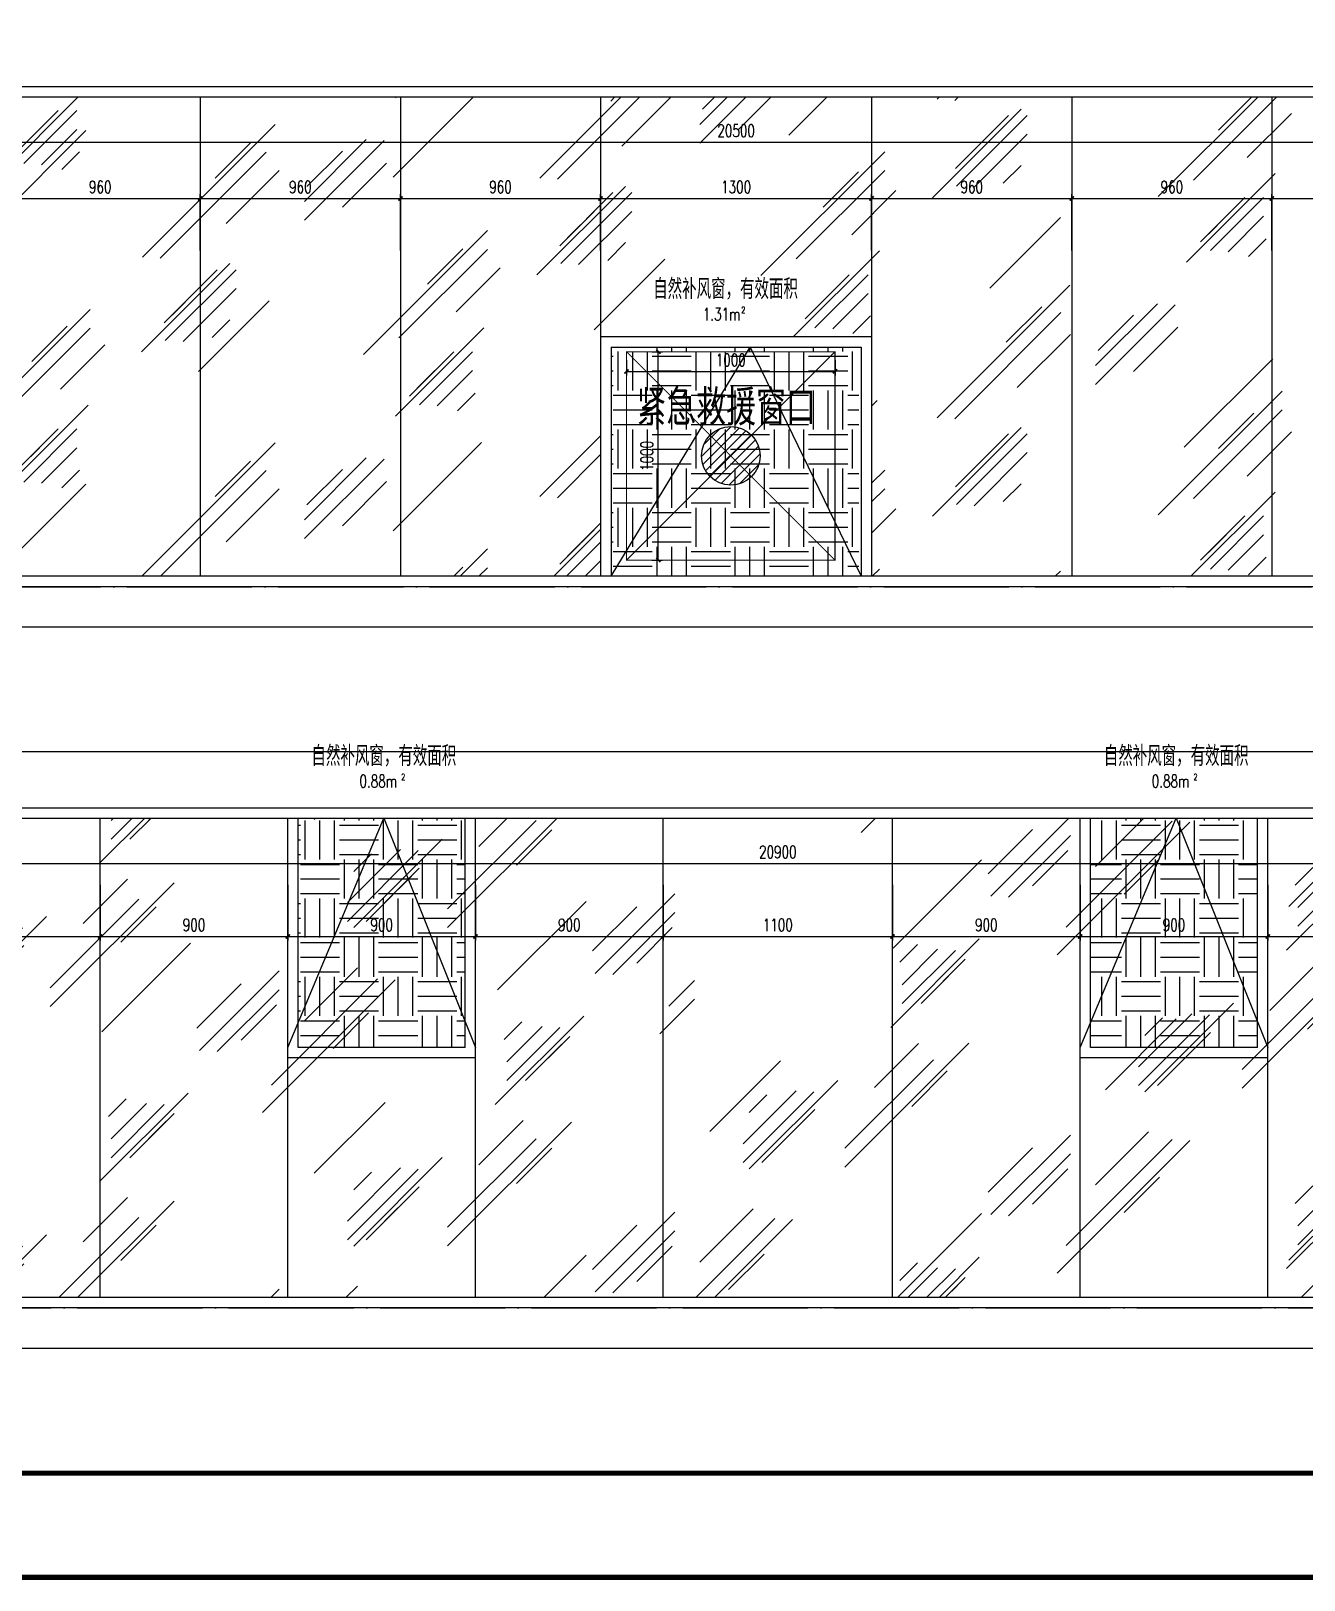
# Model space of a CAD drawing. Extents: x -4210259 to 293730, y -7499 to 868879.
# Drawn here: x -158042 to -151936, y 421208 to 428639 of the extents above; entities that cross this region are included whole.
import ezdxf
from ezdxf.enums import TextEntityAlignment as Align

# ---------------------------------------------------------------- set-up
doc = ezdxf.new("R2010")
doc.units = 0
doc.header["$LTSCALE"] = 1000
doc.header["$MEASUREMENT"] = 0
doc.linetypes.add('DASH', pattern=[0.35, 0.25, -0.1])
doc.linetypes.add('DOTE', pattern=[2.42, 2, -0.2, 0.02, -0.2])
doc.layers.get('Defpoints').update_dxf_attribs({"color": 210})
for name, color, linetype in [('0-cxFrame', 155, 'Continuous'), ('A-AXIS-DOTE', 14, 'DOTE'), ('A-CURTAIN', 134, 'Continuous'), ('A-LIN-V', 9, 'Continuous'), ('A-WINDOW', 140, 'Continuous'), ('A-云线', 50, 'Continuous'), ('A-门窗表显示尺寸', 160, 'Continuous'), ('SPACE', 7, 'Continuous'), ('SPACE_HATCH', 8, 'Continuous'), ('参考线', 8, 'Continuous')]:
    doc.layers.add(name, color=color, linetype=linetype)
doc.layers.add('0-cxText', color=131, linetype='Continuous', lineweight=25)
doc.layers.add('A-WALL-HATCH', color=8, linetype='Continuous', lineweight=13)
doc.layers.add('A-加建区域', color=47, linetype='Continuous', plot=False)
doc.styles.add('_TCH_DIM_T3', font='SIMPLEX', dxfattribs={"width": 0.705882, "bigfont": 'GBCBIG'})
doc.styles.add('_TCH_SPACE', font='SIMPLEX', dxfattribs={"height": 5, "bigfont": 'GBCBIG'})
doc.styles.add('A-DIM_T3', font='SIMPLEX', dxfattribs={"width": 0.705882, "bigfont": 'GBCBIG'})
doc.styles.add('cx_tuming', font='')
doc.styles.add('cx_tuqian1', font='')
doc.styles.add('STYLE1', font='')
doc.styles.add('黑体', font='', dxfattribs={"height": 12})
doc.styles.get('cx_tuming').set_extended_font_data('SimHei')
doc.styles.get('cx_tuqian1').set_extended_font_data('SimSun')
doc.styles.get('STYLE1').set_extended_font_data('SimSun')
doc.styles.get('黑体').set_extended_font_data('SimHei')
doc.dimstyles.new('_TCH_ARCH&&20', dxfattribs={"dimtxt": 59.5, "dimasz": 20, "dimexe": 20, "dimexo": 20, "dimgap": 25.25, "dimtad": 1, "dimdec": 0, "dimzin": 0, "dimdsep": 46, "dimtxsty": '_TCH_DIM_T3', "dimblk": 'ARCHTICK', "dimcen": 0.09, "dimclrt": 7, "dimazin": 2, "dimtfac": 1, "dimtdec": 0, "dimtix": 1, "dimtmove": 2, "dimatfit": 3, "dimfxl": 0, "dimtolj": 1, "dimtzin": 0, "dimarcsym": 0})
doc.dimstyles.new('A-DIM&&20', dxfattribs={"dimtxt": 59.5, "dimasz": 20, "dimexe": 20, "dimexo": 20, "dimgap": 25.25, "dimtad": 1, "dimdec": 0, "dimzin": 0, "dimdsep": 46, "dimtxsty": 'A-DIM_T3', "dimblk": 'ARCHTICK', "dimcen": 0.09, "dimclrt": 7, "dimazin": 2, "dimtfac": 1, "dimtdec": 0, "dimtix": 1, "dimtmove": 2, "dimatfit": 3, "dimfxl": 0, "dimtolj": 1, "dimtzin": 0, "dimarcsym": 0})
pattern_1 = [(0, (0, 0), (187.5, 187.5), [187.5, -187.5]), (0, (0, 70.31), (187.5, 187.5), [187.5, -187.5]), (0, (0, 140.62), (187.5, 187.5), [187.5, -187.5]), (90, (23.44, 164.06), (-187.5, 187.5), [187.5, -187.5]), (90, (93.75, 164.06), (-187.5, 187.5), [187.5, -187.5]), (90, (164.06, 164.06), (-187.5, 187.5), [187.5, -187.5])]

# ---------------------------------------------------------------- blocks, each defined once
blk = doc.blocks.new('TK22.A1 L(Dragon)')
at = {"layer": '0-cxFrame', "color": 7, "const_width": 0.5}
blk.add_lwpolyline([(0, 0), (-841, 0), (-841, 594), (0, 594)], close=True, dxfattribs=at)
at = {"layer": '0-cxFrame', "const_width": 0.5}
blk.add_lwpolyline([(-80, 10), (-821, 10), (-821, 584), (-80, 584)], close=True, dxfattribs=at)
at = {"style": '黑体', "flags": 4}
blk.add_attdef('图幅', text='', height=3.3, dxfattribs=at).set_placement((-40, 3), align=Align.RIGHT)
at = {"layer": '0-cxText', "flags": 4}
for tag, height, style, p in [('建设单位', 3.5, 'cx_tuming', (-45, 240)), ('项目名称', 3.5, 'cx_tuming', (-45, 210)), ('子项名称', 3.5, 'cx_tuming', (-45, 180)), ('工程编号', 3.3, 'cx_tuqian1', (-35, 165)), ('图名1', 3.5, 'cx_tuming', (-45, 87)), ('图名2', 3.5, 'cx_tuming', (-45, 79)), ('图名3', 3.5, 'cx_tuming', (-45, 71)), ('出图日期', 3.3, 'cx_tuqian1', (-39, 60)), ('专业', 3.3, 'cx_tuqian1', (-55, 52)), ('版次', 3.3, 'cx_tuqian1', (-20, 44)), ('图号', 3.3, 'cx_tuqian1', (-55, 44))]:
    blk.add_attdef(tag, text='', height=height, dxfattribs=dict(at, style=style)).set_placement(p, align=Align.MIDDLE)
at = {"layer": 'Defpoints', "color": 6, "flags": 4}
for tag, height, style, p in [('tufu', 3.3, '黑体', (-12, 12)), ('dwfname', 4, 'cx_tuqian1', (-80, 3))]:
    blk.add_attdef(tag, text='', height=height, dxfattribs=dict(at, style=style)).set_placement(p, align=Align.RIGHT)
blk = doc.blocks.new('_ArchTick')
at = {"color": 0, "linetype": 'ByBlock', "const_width": 0.4}
blk.add_lwpolyline([(-0.5, -0.5), (0.5, 0.5)], dxfattribs=at)
blk = doc.blocks.new('*D1271')
at = {"layer": 'A-门窗表显示尺寸', "color": 0, "lineweight": -2}
for p, q in [((161899.3, 519617.5), (161899.3, 519350)), ((182799.3, 519617.5), (182799.3, 519350)), ((161899.3, 519370), (182799.3, 519370))]:
    blk.add_line(p, q, dxfattribs=at)
at = {"layer": 'Defpoints', "color": 0}
for p in [(161899.3, 519637.5), (182799.3, 519637.5), (182799.3, 519370)]:
    blk.add_point(p, dxfattribs=at)
at = {"layer": 'A-门窗表显示尺寸', "color": 0, "lineweight": -2, "xscale": 20, "yscale": 20, "zscale": 20, "rotation": 180}
blk.add_blockref('_ArchTick', (161899.3, 519370), dxfattribs=at)
at = {"layer": 'A-门窗表显示尺寸', "color": 0, "lineweight": -2, "xscale": 20, "yscale": 20, "zscale": 20}
blk.add_blockref('_ArchTick', (182799.3, 519370), dxfattribs=at)
at = {"layer": 'A-门窗表显示尺寸', "color": 7, "insert": (172349.3, 519425), "char_height": 59.5, "attachment_point": 5, "style": 'A-DIM_T3'}
blk.add_mtext('\\A1;20900', dxfattribs=at)
blk = doc.blocks.new('*D1282')
at = {"layer": 'A-门窗表显示尺寸', "color": 0, "lineweight": -2}
for p, q in [((174699.3, 519267.5), (174699.3, 519000)), ((175599.3, 519267.5), (175599.3, 519000)), ((174699.3, 519020), (175599.3, 519020))]:
    blk.add_line(p, q, dxfattribs=at)
at = {"layer": 'Defpoints', "color": 0}
for p in [(174699.3, 519287.5), (175599.3, 519287.5), (175599.3, 519020)]:
    blk.add_point(p, dxfattribs=at)
at = {"layer": 'A-门窗表显示尺寸', "color": 0, "lineweight": -2, "xscale": 20, "yscale": 20, "zscale": 20, "rotation": 180}
blk.add_blockref('_ArchTick', (174699.3, 519020), dxfattribs=at)
at = {"layer": 'A-门窗表显示尺寸', "color": 0, "lineweight": -2, "xscale": 20, "yscale": 20, "zscale": 20}
blk.add_blockref('_ArchTick', (175599.3, 519020), dxfattribs=at)
at = {"layer": 'A-门窗表显示尺寸', "color": 7, "insert": (175149.3, 519075), "char_height": 59.5, "attachment_point": 5, "style": 'A-DIM_T3'}
blk.add_mtext('\\A1;900', dxfattribs=at)
blk = doc.blocks.new('*D1283')
at = {"layer": 'A-门窗表显示尺寸', "color": 0, "lineweight": -2}
for p, q in [((173799.3, 519267.5), (173799.3, 519000)), ((174699.3, 519267.5), (174699.3, 519000)), ((173799.3, 519020), (174699.3, 519020))]:
    blk.add_line(p, q, dxfattribs=at)
at = {"layer": 'Defpoints', "color": 0}
for p in [(173799.3, 519287.5), (174699.3, 519287.5), (174699.3, 519020)]:
    blk.add_point(p, dxfattribs=at)
at = {"layer": 'A-门窗表显示尺寸', "color": 0, "lineweight": -2, "xscale": 20, "yscale": 20, "zscale": 20, "rotation": 180}
blk.add_blockref('_ArchTick', (173799.3, 519020), dxfattribs=at)
at = {"layer": 'A-门窗表显示尺寸', "color": 0, "lineweight": -2, "xscale": 20, "yscale": 20, "zscale": 20}
blk.add_blockref('_ArchTick', (174699.3, 519020), dxfattribs=at)
at = {"layer": 'A-门窗表显示尺寸', "color": 7, "insert": (174249.3, 519075), "char_height": 59.5, "attachment_point": 5, "style": 'A-DIM_T3'}
blk.add_mtext('\\A1;900', dxfattribs=at)
blk = doc.blocks.new('*D1284')
at = {"layer": 'A-门窗表显示尺寸', "color": 0, "lineweight": -2}
for p, q in [((172899.3, 519267.5), (172899.3, 519000)), ((173799.3, 519267.5), (173799.3, 519000)), ((172899.3, 519020), (173799.3, 519020))]:
    blk.add_line(p, q, dxfattribs=at)
at = {"layer": 'Defpoints', "color": 0}
for p in [(172899.3, 519287.5), (173799.3, 519287.5), (173799.3, 519020)]:
    blk.add_point(p, dxfattribs=at)
at = {"layer": 'A-门窗表显示尺寸', "color": 0, "lineweight": -2, "xscale": 20, "yscale": 20, "zscale": 20, "rotation": 180}
blk.add_blockref('_ArchTick', (172899.3, 519020), dxfattribs=at)
at = {"layer": 'A-门窗表显示尺寸', "color": 0, "lineweight": -2, "xscale": 20, "yscale": 20, "zscale": 20}
blk.add_blockref('_ArchTick', (173799.3, 519020), dxfattribs=at)
at = {"layer": 'A-门窗表显示尺寸', "color": 7, "insert": (173349.3, 519075), "char_height": 59.5, "attachment_point": 5, "style": 'A-DIM_T3'}
blk.add_mtext('\\A1;900', dxfattribs=at)
blk = doc.blocks.new('*D1285')
at = {"layer": 'A-门窗表显示尺寸', "color": 0, "lineweight": -2}
for p, q in [((171799.3, 519267.5), (171799.3, 519000)), ((172899.3, 519267.5), (172899.3, 519000)), ((171799.3, 519020), (172899.3, 519020))]:
    blk.add_line(p, q, dxfattribs=at)
at = {"layer": 'Defpoints', "color": 0}
for p in [(171799.3, 519287.5), (172899.3, 519287.5), (172899.3, 519020)]:
    blk.add_point(p, dxfattribs=at)
at = {"layer": 'A-门窗表显示尺寸', "color": 0, "lineweight": -2, "xscale": 20, "yscale": 20, "zscale": 20, "rotation": 180}
blk.add_blockref('_ArchTick', (171799.3, 519020), dxfattribs=at)
at = {"layer": 'A-门窗表显示尺寸', "color": 0, "lineweight": -2, "xscale": 20, "yscale": 20, "zscale": 20}
blk.add_blockref('_ArchTick', (172899.3, 519020), dxfattribs=at)
at = {"layer": 'A-门窗表显示尺寸', "color": 7, "insert": (172349.3, 519075), "char_height": 59.5, "attachment_point": 5, "style": 'A-DIM_T3'}
blk.add_mtext('\\A1;1100', dxfattribs=at)
blk = doc.blocks.new('*D1286')
at = {"layer": 'A-门窗表显示尺寸', "color": 0, "lineweight": -2}
for p, q in [((170899.3, 519267.5), (170899.3, 519000)), ((171799.3, 519267.5), (171799.3, 519000)), ((170899.3, 519020), (171799.3, 519020))]:
    blk.add_line(p, q, dxfattribs=at)
at = {"layer": 'Defpoints', "color": 0}
for p in [(170899.3, 519287.5), (171799.3, 519287.5), (171799.3, 519020)]:
    blk.add_point(p, dxfattribs=at)
at = {"layer": 'A-门窗表显示尺寸', "color": 0, "lineweight": -2, "xscale": 20, "yscale": 20, "zscale": 20, "rotation": 180}
blk.add_blockref('_ArchTick', (170899.3, 519020), dxfattribs=at)
at = {"layer": 'A-门窗表显示尺寸', "color": 0, "lineweight": -2, "xscale": 20, "yscale": 20, "zscale": 20}
blk.add_blockref('_ArchTick', (171799.3, 519020), dxfattribs=at)
at = {"layer": 'A-门窗表显示尺寸', "color": 7, "insert": (171349.3, 519075), "char_height": 59.5, "attachment_point": 5, "style": 'A-DIM_T3'}
blk.add_mtext('\\A1;900', dxfattribs=at)
blk = doc.blocks.new('*D1287')
at = {"layer": 'A-门窗表显示尺寸', "color": 0, "lineweight": -2}
for p, q in [((169999.3, 519267.5), (169999.3, 519000)), ((170899.3, 519267.5), (170899.3, 519000)), ((169999.3, 519020), (170899.3, 519020))]:
    blk.add_line(p, q, dxfattribs=at)
at = {"layer": 'Defpoints', "color": 0}
for p in [(169999.3, 519287.5), (170899.3, 519287.5), (170899.3, 519020)]:
    blk.add_point(p, dxfattribs=at)
at = {"layer": 'A-门窗表显示尺寸', "color": 0, "lineweight": -2, "xscale": 20, "yscale": 20, "zscale": 20, "rotation": 180}
blk.add_blockref('_ArchTick', (169999.3, 519020), dxfattribs=at)
at = {"layer": 'A-门窗表显示尺寸', "color": 0, "lineweight": -2, "xscale": 20, "yscale": 20, "zscale": 20}
blk.add_blockref('_ArchTick', (170899.3, 519020), dxfattribs=at)
at = {"layer": 'A-门窗表显示尺寸', "color": 7, "insert": (170449.3, 519075), "char_height": 59.5, "attachment_point": 5, "style": 'A-DIM_T3'}
blk.add_mtext('\\A1;900', dxfattribs=at)
blk = doc.blocks.new('*D1288')
at = {"layer": 'A-门窗表显示尺寸', "color": 0, "lineweight": -2}
for p, q in [((169099.3, 519267.5), (169099.3, 519000)), ((169999.3, 519267.5), (169999.3, 519000)), ((169099.3, 519020), (169999.3, 519020))]:
    blk.add_line(p, q, dxfattribs=at)
at = {"layer": 'Defpoints', "color": 0}
for p in [(169099.3, 519287.5), (169999.3, 519287.5), (169999.3, 519020)]:
    blk.add_point(p, dxfattribs=at)
at = {"layer": 'A-门窗表显示尺寸', "color": 0, "lineweight": -2, "xscale": 20, "yscale": 20, "zscale": 20, "rotation": 180}
blk.add_blockref('_ArchTick', (169099.3, 519020), dxfattribs=at)
at = {"layer": 'A-门窗表显示尺寸', "color": 0, "lineweight": -2, "xscale": 20, "yscale": 20, "zscale": 20}
blk.add_blockref('_ArchTick', (169999.3, 519020), dxfattribs=at)
at = {"layer": 'A-门窗表显示尺寸', "color": 7, "insert": (169549.3, 519075), "char_height": 59.5, "attachment_point": 5, "style": 'A-DIM_T3'}
blk.add_mtext('\\A1;900', dxfattribs=at)
blk = doc.blocks.new('*D1289')
at = {"layer": 'A-门窗表显示尺寸', "color": 0, "lineweight": -2}
for p, q in [((168199.3, 519267.5), (168199.3, 519000)), ((169099.3, 519267.5), (169099.3, 519000)), ((168199.3, 519020), (169099.3, 519020))]:
    blk.add_line(p, q, dxfattribs=at)
at = {"layer": 'Defpoints', "color": 0}
for p in [(168199.3, 519287.5), (169099.3, 519287.5), (169099.3, 519020)]:
    blk.add_point(p, dxfattribs=at)
at = {"layer": 'A-门窗表显示尺寸', "color": 0, "lineweight": -2, "xscale": 20, "yscale": 20, "zscale": 20, "rotation": 180}
blk.add_blockref('_ArchTick', (168199.3, 519020), dxfattribs=at)
at = {"layer": 'A-门窗表显示尺寸', "color": 0, "lineweight": -2, "xscale": 20, "yscale": 20, "zscale": 20}
blk.add_blockref('_ArchTick', (169099.3, 519020), dxfattribs=at)
at = {"layer": 'A-门窗表显示尺寸', "color": 7, "insert": (168649.3, 519075), "char_height": 59.5, "attachment_point": 5, "style": 'A-DIM_T3'}
blk.add_mtext('\\A1;900', dxfattribs=at)
blk = doc.blocks.new('*D1507')
at = {"layer": 'A-加建区域', "color": 0, "lineweight": -2}
for p, q in [((-213332.6, 538418.7), (-213332.6, 538345.4)), ((-212332.6, 538418.7), (-212332.6, 538345.4)), ((-213332.6, 538365.4), (-212332.6, 538365.4))]:
    blk.add_line(p, q, dxfattribs=at)
at = {"layer": 'Defpoints', "color": 0}
for p in [(-213332.6, 538438.7), (-212332.6, 538438.7), (-212332.6, 538365.4)]:
    blk.add_point(p, dxfattribs=at)
at = {"layer": 'A-加建区域', "color": 0, "lineweight": -2, "xscale": 20, "yscale": 20, "zscale": 20, "rotation": 180}
blk.add_blockref('_ArchTick', (-213332.6, 538365.4), dxfattribs=at)
at = {"layer": 'A-加建区域', "color": 0, "lineweight": -2, "xscale": 20, "yscale": 20, "zscale": 20}
blk.add_blockref('_ArchTick', (-212332.6, 538365.4), dxfattribs=at)
at = {"layer": 'A-加建区域', "color": 7, "insert": (-212832.6, 538420.4), "char_height": 59.5, "attachment_point": 5, "style": '_TCH_DIM_T3'}
blk.add_mtext('\\A1;1000', dxfattribs=at)
blk = doc.blocks.new('*D1508')
at = {"layer": 'A-加建区域', "color": 0, "lineweight": -2}
for p, q in [((-213211.4, 538460), (-213160, 538460)), ((-213180, 537460), (-213180, 538460)), ((-213211.4, 537460), (-213160, 537460))]:
    blk.add_line(p, q, dxfattribs=at)
at = {"layer": 'Defpoints', "color": 0}
for p in [(-213231.4, 538460), (-213180, 538460), (-213231.4, 537460)]:
    blk.add_point(p, dxfattribs=at)
at = {"layer": 'A-加建区域', "color": 0, "lineweight": -2, "xscale": 20, "yscale": 20, "zscale": 20}
for p, rotation in [((-213180, 538460), 90), ((-213180, 537460), 270)]:
    blk.add_blockref('_ArchTick', p, dxfattribs=dict(at, rotation=rotation))
at = {"layer": 'A-加建区域', "color": 7, "insert": (-213235, 537960), "char_height": 59.5, "attachment_point": 5, "rotation": 90, "style": '_TCH_DIM_T3'}
blk.add_mtext('\\A1;1000', dxfattribs=at)
blk = doc.blocks.new('*D1408')
at = {"layer": 'A-门窗表显示尺寸', "color": 0, "lineweight": -2}
for p, q in [((88599.3, 519122.5), (88599.3, 519390)), ((88599.3, 519370), (109099.3, 519370)), ((109099.3, 519122.5), (109099.3, 519390))]:
    blk.add_line(p, q, dxfattribs=at)
at = {"layer": 'Defpoints', "color": 0}
for p in [(109099.3, 519370), (88599.3, 519102.5), (109099.3, 519102.5)]:
    blk.add_point(p, dxfattribs=at)
at = {"layer": 'A-门窗表显示尺寸', "color": 0, "lineweight": -2, "xscale": 20, "yscale": 20, "zscale": 20, "rotation": 180}
blk.add_blockref('_ArchTick', (88599.3, 519370), dxfattribs=at)
at = {"layer": 'A-门窗表显示尺寸', "color": 0, "lineweight": -2, "xscale": 20, "yscale": 20, "zscale": 20}
blk.add_blockref('_ArchTick', (109099.3, 519370), dxfattribs=at)
at = {"layer": 'A-门窗表显示尺寸', "color": 7, "insert": (98849.3, 519425), "char_height": 59.5, "attachment_point": 5, "style": 'A-DIM_T3'}
blk.add_mtext('\\A1;20500', dxfattribs=at)
blk = doc.blocks.new('*D1417')
at = {"layer": 'A-门窗表显示尺寸', "color": 0, "lineweight": -2}
for p, q in [((101419.3, 518850), (101419.3, 519120)), ((101419.3, 519100), (102379.3, 519100)), ((102379.3, 518850), (102379.3, 519120))]:
    blk.add_line(p, q, dxfattribs=at)
at = {"layer": 'Defpoints', "color": 0}
for p in [(102379.3, 519100), (101419.3, 518830), (102379.3, 518830)]:
    blk.add_point(p, dxfattribs=at)
at = {"layer": 'A-门窗表显示尺寸', "color": 0, "lineweight": -2, "xscale": 20, "yscale": 20, "zscale": 20, "rotation": 180}
blk.add_blockref('_ArchTick', (101419.3, 519100), dxfattribs=at)
at = {"layer": 'A-门窗表显示尺寸', "color": 0, "lineweight": -2, "xscale": 20, "yscale": 20, "zscale": 20}
blk.add_blockref('_ArchTick', (102379.3, 519100), dxfattribs=at)
at = {"layer": 'A-门窗表显示尺寸', "color": 7, "insert": (101899.3, 519155), "char_height": 59.5, "attachment_point": 5, "style": 'A-DIM_T3'}
blk.add_mtext('\\A1;960', dxfattribs=at)
blk = doc.blocks.new('*D1418')
at = {"layer": 'A-门窗表显示尺寸', "color": 0, "lineweight": -2}
for p, q in [((100459.3, 518850), (100459.3, 519120)), ((100459.3, 519100), (101419.3, 519100)), ((101419.3, 518850), (101419.3, 519120))]:
    blk.add_line(p, q, dxfattribs=at)
at = {"layer": 'Defpoints', "color": 0}
for p in [(101419.3, 519100), (100459.3, 518830), (101419.3, 518830)]:
    blk.add_point(p, dxfattribs=at)
at = {"layer": 'A-门窗表显示尺寸', "color": 0, "lineweight": -2, "xscale": 20, "yscale": 20, "zscale": 20, "rotation": 180}
blk.add_blockref('_ArchTick', (100459.3, 519100), dxfattribs=at)
at = {"layer": 'A-门窗表显示尺寸', "color": 0, "lineweight": -2, "xscale": 20, "yscale": 20, "zscale": 20}
blk.add_blockref('_ArchTick', (101419.3, 519100), dxfattribs=at)
at = {"layer": 'A-门窗表显示尺寸', "color": 7, "insert": (100939.3, 519155), "char_height": 59.5, "attachment_point": 5, "style": 'A-DIM_T3'}
blk.add_mtext('\\A1;960', dxfattribs=at)
blk = doc.blocks.new('*D1419')
at = {"layer": 'A-门窗表显示尺寸', "color": 0, "lineweight": -2}
for p, q in [((99499.3, 518850), (99499.3, 519120)), ((99499.3, 519100), (100459.3, 519100)), ((100459.3, 518850), (100459.3, 519120))]:
    blk.add_line(p, q, dxfattribs=at)
at = {"layer": 'Defpoints', "color": 0}
for p in [(100459.3, 519100), (99499.3, 518830), (100459.3, 518830)]:
    blk.add_point(p, dxfattribs=at)
at = {"layer": 'A-门窗表显示尺寸', "color": 0, "lineweight": -2, "xscale": 20, "yscale": 20, "zscale": 20, "rotation": 180}
blk.add_blockref('_ArchTick', (99499.3, 519100), dxfattribs=at)
at = {"layer": 'A-门窗表显示尺寸', "color": 0, "lineweight": -2, "xscale": 20, "yscale": 20, "zscale": 20}
blk.add_blockref('_ArchTick', (100459.3, 519100), dxfattribs=at)
at = {"layer": 'A-门窗表显示尺寸', "color": 7, "insert": (99979.3, 519155), "char_height": 59.5, "attachment_point": 5, "style": 'A-DIM_T3'}
blk.add_mtext('\\A1;960', dxfattribs=at)
blk = doc.blocks.new('*D1420')
at = {"layer": 'A-门窗表显示尺寸', "color": 0, "lineweight": -2}
for p, q in [((98199.3, 518850), (98199.3, 519120)), ((98199.3, 519100), (99499.3, 519100)), ((99499.3, 518850), (99499.3, 519120))]:
    blk.add_line(p, q, dxfattribs=at)
at = {"layer": 'Defpoints', "color": 0}
for p in [(99499.3, 519100), (98199.3, 518830), (99499.3, 518830)]:
    blk.add_point(p, dxfattribs=at)
at = {"layer": 'A-门窗表显示尺寸', "color": 0, "lineweight": -2, "xscale": 20, "yscale": 20, "zscale": 20, "rotation": 180}
blk.add_blockref('_ArchTick', (98199.3, 519100), dxfattribs=at)
at = {"layer": 'A-门窗表显示尺寸', "color": 0, "lineweight": -2, "xscale": 20, "yscale": 20, "zscale": 20}
blk.add_blockref('_ArchTick', (99499.3, 519100), dxfattribs=at)
at = {"layer": 'A-门窗表显示尺寸', "color": 7, "insert": (98849.3, 519155), "char_height": 59.5, "attachment_point": 5, "style": 'A-DIM_T3'}
blk.add_mtext('\\A1;1300', dxfattribs=at)
blk = doc.blocks.new('*D1421')
at = {"layer": 'A-门窗表显示尺寸', "color": 0, "lineweight": -2}
for p, q in [((97239.3, 518850), (97239.3, 519120)), ((97239.3, 519100), (98199.3, 519100)), ((98199.3, 518850), (98199.3, 519120))]:
    blk.add_line(p, q, dxfattribs=at)
at = {"layer": 'Defpoints', "color": 0}
for p in [(98199.3, 519100), (97239.3, 518830), (98199.3, 518830)]:
    blk.add_point(p, dxfattribs=at)
at = {"layer": 'A-门窗表显示尺寸', "color": 0, "lineweight": -2, "xscale": 20, "yscale": 20, "zscale": 20, "rotation": 180}
blk.add_blockref('_ArchTick', (97239.3, 519100), dxfattribs=at)
at = {"layer": 'A-门窗表显示尺寸', "color": 0, "lineweight": -2, "xscale": 20, "yscale": 20, "zscale": 20}
blk.add_blockref('_ArchTick', (98199.3, 519100), dxfattribs=at)
at = {"layer": 'A-门窗表显示尺寸', "color": 7, "insert": (97719.3, 519155), "char_height": 59.5, "attachment_point": 5, "style": 'A-DIM_T3'}
blk.add_mtext('\\A1;960', dxfattribs=at)
blk = doc.blocks.new('*D1422')
at = {"layer": 'A-门窗表显示尺寸', "color": 0, "lineweight": -2}
for p, q in [((96279.3, 518850), (96279.3, 519120)), ((96279.3, 519100), (97239.3, 519100)), ((97239.3, 518850), (97239.3, 519120))]:
    blk.add_line(p, q, dxfattribs=at)
at = {"layer": 'Defpoints', "color": 0}
for p in [(97239.3, 519100), (96279.3, 518830), (97239.3, 518830)]:
    blk.add_point(p, dxfattribs=at)
at = {"layer": 'A-门窗表显示尺寸', "color": 0, "lineweight": -2, "xscale": 20, "yscale": 20, "zscale": 20, "rotation": 180}
blk.add_blockref('_ArchTick', (96279.3, 519100), dxfattribs=at)
at = {"layer": 'A-门窗表显示尺寸', "color": 0, "lineweight": -2, "xscale": 20, "yscale": 20, "zscale": 20}
blk.add_blockref('_ArchTick', (97239.3, 519100), dxfattribs=at)
at = {"layer": 'A-门窗表显示尺寸', "color": 7, "insert": (96759.3, 519155), "char_height": 59.5, "attachment_point": 5, "style": 'A-DIM_T3'}
blk.add_mtext('\\A1;960', dxfattribs=at)
blk = doc.blocks.new('*D1423')
at = {"layer": 'A-门窗表显示尺寸', "color": 0, "lineweight": -2}
for p, q in [((95319.3, 518850), (95319.3, 519120)), ((95319.3, 519100), (96279.3, 519100)), ((96279.3, 518850), (96279.3, 519120))]:
    blk.add_line(p, q, dxfattribs=at)
at = {"layer": 'Defpoints', "color": 0}
for p in [(96279.3, 519100), (95319.3, 518830), (96279.3, 518830)]:
    blk.add_point(p, dxfattribs=at)
at = {"layer": 'A-门窗表显示尺寸', "color": 0, "lineweight": -2, "xscale": 20, "yscale": 20, "zscale": 20, "rotation": 180}
blk.add_blockref('_ArchTick', (95319.3, 519100), dxfattribs=at)
at = {"layer": 'A-门窗表显示尺寸', "color": 0, "lineweight": -2, "xscale": 20, "yscale": 20, "zscale": 20}
blk.add_blockref('_ArchTick', (96279.3, 519100), dxfattribs=at)
at = {"layer": 'A-门窗表显示尺寸', "color": 7, "insert": (95799.3, 519155), "char_height": 59.5, "attachment_point": 5, "style": 'A-DIM_T3'}
blk.add_mtext('\\A1;960', dxfattribs=at)
blk = doc.blocks.new('C21024-M')
at = {"layer": 'SPACE', "color": 1, "style": '_TCH_SPACE'}
for p in [(170112.5, 519837.5), (170112.5, 519837.5), (173912.5, 519837.5), (173912.5, 519837.5)]:
    blk.add_text('自然补风窗，有效面积', height=96.45, dxfattribs=at).set_placement(p)
at = {"layer": 'SPACE', "color": 1, "style": '_TCH_SPACE', "width": 0.705882}
for s, height, p in [('0.88m', 59.5, (170342.7, 519735.1)), ('0.88m', 59.5, (170342.7, 519735.1)), ('2', 29.8, (170542.7, 519770.1)), ('2', 29.8, (170542.7, 519770.1)), ('0.88m', 59.5, (174142.7, 519735.1)), ('0.88m', 59.5, (174142.7, 519735.1)), ('2', 29.8, (174342.7, 519770.1)), ('2', 29.8, (174342.7, 519770.1))]:
    blk.add_text(s, height=height, dxfattribs=at).set_placement(p)
blk.add_wipeout([(161899.3, 517237.5), (182799.3, 517237.5), (182799.3, 519637.5), (161899.3, 519637.5)]).dxf.layer = '参考线'
at = {"layer": 'A-WALL-HATCH'}
h = blk.add_hatch(dxfattribs=at)
h.set_pattern_fill('玻璃2', color=256, scale=100, angle=180)
h.set_pattern_definition([(45, (1568211.1, 60), (0, 1527.35065), [600, -360, 600, -360, 240, -523.2816]), (45, (1568181.1, 90), (0, 1527.35065), [480, -600, 360, -360, 420, -463.2816]), (45, (1568181.1, 180), (0, 1527.35065), [360, -720, 240, -360, 540, -463.2816]), (45, (1568271.1, 90), (0, 1527.35065), [360, -720, 300, -1303.2815]), (45, (1568361.1, 180), (0, 1527.35065), [180, -900, 120, -1483.2815]), (45, (1568211.1, 330), (0, 1527.35065), [120, -900, 120, -480, 300, -763.2816]), (45, (1568751.1, 240), (0, 1527.35065), [600, -900, 720, -475.2816]), (45, (1568751.1, 150), (0, 1527.35065), [840, -600, 900, -355.2816]), (45, (1568901.1, 270), (0, -1697.0563), [600, -840, 480, -763.2816]), (45, (1568811.1, 450), (0, 1527.35065), [300, -1200, 360, -823.2816]), (45, (1568991.1, 360), (0, 1527.35065), [240, -1200, 240, -1003.2815])])
h.paths.add_polyline_path([(182749.3, 517287.5), (161949.3, 517287.5), (161949.3, 518437.5), (162849.3, 518437.5), (162849.3, 519587.5), (167449.3, 519587.5), (167449.3, 518437.5), (168249.3, 518437.5), (168249.3, 519587.5), (171949.3, 519587.5), (171949.3, 518437.5), (172749.3, 518437.5), (172749.3, 519587.5), (176449.3, 519587.5), (176449.3, 518437.5), (177249.3, 518437.5), (177249.3, 519587.5), (181849.3, 519587.5), (181849.3, 518437.5), (182749.3, 518437.5)])
at = {"layer": 'SPACE_HATCH'}
h = blk.add_hatch(dxfattribs=at)
h.set_pattern_fill('土壤', color=1, scale=50, style=0)
h.set_pattern_definition(pattern_1)
h.paths.add_polyline_path([(170849.3, 518487.5), (170049.3, 518487.5), (170049.3, 519587.5), (170849.3, 519587.5)])
h = blk.add_hatch(dxfattribs=at)
h.set_pattern_fill('土壤', color=1, scale=50, style=0)
h.set_pattern_definition(pattern_1)
h.paths.add_polyline_path([(170849.3, 518487.5), (170049.3, 518487.5), (170049.3, 519587.5), (170849.3, 519587.5)])
h = blk.add_hatch(dxfattribs=at)
h.set_pattern_fill('土壤', color=1, scale=50, style=0)
h.set_pattern_definition(pattern_1)
h.paths.add_polyline_path([(174649.3, 518487.5), (173849.3, 518487.5), (173849.3, 519587.5), (174649.3, 519587.5)])
h = blk.add_hatch(dxfattribs=at)
h.set_pattern_fill('土壤', color=1, scale=50, style=0)
h.set_pattern_definition(pattern_1)
h.paths.add_polyline_path([(174649.3, 518487.5), (173849.3, 518487.5), (173849.3, 519587.5), (174649.3, 519587.5)])
at = {"layer": 'A-WINDOW'}
for p, q in [((169099.3, 517287.5), (169099.3, 519587.5)), ((169999.3, 517287.5), (169999.3, 519587.5)), ((170049.3, 518487.5), (170049.3, 519587.5)), ((170849.3, 518487.5), (170849.3, 519587.5)), ((170899.3, 517287.5), (170899.3, 519587.5)), ((171799.3, 517287.5), (171799.3, 519587.5)), ((172899.3, 517287.5), (172899.3, 519587.5)), ((173799.3, 517287.5), (173799.3, 519587.5)), ((173849.3, 518487.5), (173849.3, 519587.5)), ((174649.3, 518487.5), (174649.3, 519587.5)), ((174699.3, 517287.5), (174699.3, 519587.5)), ((170849.3, 518487.5), (170049.3, 518487.5)), ((174649.3, 518487.5), (173849.3, 518487.5)), ((170899.3, 518437.5), (169999.3, 518437.5)), ((174699.3, 518437.5), (173799.3, 518437.5))]:
    blk.add_line(p, q, dxfattribs=at)
for points in [[(182799.3, 517237.5), (161899.3, 517237.5), (161899.3, 519637.5), (182799.3, 519637.5)], [(182749.3, 517287.5), (161949.3, 517287.5), (161949.3, 519587.5), (182749.3, 519587.5)]]:
    blk.add_lwpolyline(points, close=True, dxfattribs=at)
for points in [[(169999.3, 518487.5), (170460, 519587.5), (170899.3, 518487.5)], [(173799.3, 518487.5), (174260, 519587.5), (174699.3, 518487.5)]]:
    blk.add_lwpolyline(points, dxfattribs=at)
at = {"layer": 'A-门窗表显示尺寸'}
for p1, p2, picture, middle in [((161899.3, 519637.5), (182799.3, 519637.5), '*D1271', (172349.3, 519425)), ((168199.3, 519287.5), (169099.3, 519287.5), '*D1289', (168649.3, 519075)), ((169099.3, 519287.5), (169999.3, 519287.5), '*D1288', (169549.3, 519075)), ((169999.3, 519287.5), (170899.3, 519287.5), '*D1287', (170449.3, 519075)), ((170899.3, 519287.5), (171799.3, 519287.5), '*D1286', (171349.3, 519075)), ((171799.3, 519287.5), (172899.3, 519287.5), '*D1285', (172349.3, 519075)), ((172899.3, 519287.5), (173799.3, 519287.5), '*D1284', (173349.3, 519075)), ((173799.3, 519287.5), (174699.3, 519287.5), '*D1283', (174249.3, 519075)), ((174699.3, 519287.5), (175599.3, 519287.5), '*D1282', (175149.3, 519075))]:
    dim = blk.add_aligned_dim(p1=p1, p2=p2, distance=-267.5, dimstyle='A-DIM&&20', dxfattribs=at)
    dim.commit()
    dim.dimension.update_dxf_attribs({"geometry": picture, "text_midpoint": middle})
blk = doc.blocks.new('w432432')
at = {"layer": 'A-加建区域'}
h = blk.add_hatch(dxfattribs=at)
h.set_pattern_fill('ANSI31', color=256, scale=20)
h.set_pattern_definition([(45, (-1625650.35, -1064386.833), (-22.4506403, 22.4506403), [])])
edge = h.paths.add_edge_path()
edge.add_arc((-212832.6, 537960), 140.7, 0, 360)
at = {"layer": 'A-加建区域', "linetype": 'DASH', "const_width": 5}
blk.add_lwpolyline([(-213332.6, 538460), (-212332.6, 538460), (-212332.6, 537460), (-213332.6, 537460)], close=True, dxfattribs=at)
for points in [[(-213332.6, 538460), (-212332.6, 537460)], [(-212332.6, 538460), (-213332.6, 537460)]]:
    blk.add_lwpolyline(points, dxfattribs=at)
at = {"layer": 'A-加建区域', "ltscale": 0.5}
blk.add_circle((-212832.6, 537960), 140.7, dxfattribs=at)
at = {"layer": 'A-加建区域', "linetype": 'Continuous', "style": 'STYLE1', "width": 0.7}
blk.add_text('紧急救援窗口', height=150, dxfattribs=at).set_placement((-213284.3, 538123))
at = {"layer": 'A-加建区域'}
for p1, p2, distance, picture, middle in [((-213231.4, 537460), (-213231.4, 538460), -51.4, '*D1508', (-213235, 537960)), ((-213332.6, 538438.7), (-212332.6, 538438.7), -73.3, '*D1507', (-212832.6, 538420.4))]:
    dim = blk.add_aligned_dim(p1=p1, p2=p2, distance=distance, dimstyle='_TCH_ARCH&&20', dxfattribs=at)
    dim.commit()
    dim.dimension.update_dxf_attribs({"geometry": picture, "text_midpoint": middle})
blk = doc.blocks.new('ber5465')
blk.add_wipeout([(88599.3, 517237.5), (109099.3, 517237.5), (109099.3, 519637.5), (88599.3, 519637.5)]).dxf.layer = '参考线'
at = {"layer": 'A-WALL-HATCH'}
h = blk.add_hatch(dxfattribs=at)
h.set_pattern_fill('玻璃2', color=256, scale=100, angle=180)
h.set_pattern_definition([(225, (298278.7, -10610), (-2e-13, -1527.3506), [600, -360, 600, -360, 240, -523.2816]), (225, (298308.7, -10640), (-2e-13, -1527.3506), [480, -600, 360, -360, 420, -463.2816]), (225, (298308.7, -10730), (-2e-13, -1527.3506), [360, -720, 240, -360, 540, -463.2816]), (225, (298218.7, -10640), (-2e-13, -1527.3506), [360, -720, 300, -1303.2815]), (225, (298128.7, -10730), (-2e-13, -1527.3506), [180, -900, 120, -1483.2815]), (225, (298278.7, -10880), (-2e-13, -1527.3506), [120, -900, 120, -480, 300, -763.2816]), (225, (297738.7, -10790), (-2e-13, -1527.3506), [600, -900, 720, -475.2816]), (225, (297738.7, -10700), (-2e-13, -1527.3506), [840, -600, 900, -355.2816]), (225, (297588.7, -10820), (2e-13, 1697.0563), [600, -840, 480, -763.2816]), (225, (297678.7, -11000), (-2e-13, -1527.3506), [300, -1200, 360, -823.2816]), (225, (297498.7, -10910), (-2e-13, -1527.3506), [240, -1200, 240, -1003.2815])])
h.paths.add_polyline_path([(108139.3, 518437.5), (109049.3, 518437.5), (109049.3, 519587.5), (88649.3, 519587.5), (88649.3, 518437.5), (89559.3, 518437.5), (89559.3, 517287.5), (91479.3, 517287.5), (91479.3, 518437.5), (92439.3, 518437.5), (92439.3, 517287.5), (94359.3, 517287.5), (94359.3, 518437.5), (95319.3, 518437.5), (95319.3, 517287.5), (98199.3, 517287.5), (98199.3, 518437.5), (99499.3, 518437.5), (99499.3, 517287.5), (102379.3, 517287.5), (102379.3, 518437.5), (103339.3, 518437.5), (103339.3, 517287.5), (105259.3, 517287.5), (105259.3, 518437.5), (106219.3, 518437.5), (106219.3, 517287.5), (108139.3, 517287.5)])
at = {"layer": 'SPACE_HATCH'}
h = blk.add_hatch(dxfattribs=at)
h.set_pattern_fill('土壤', color=256, scale=50, style=0)
h.set_pattern_definition(pattern_1)
h.paths.add_polyline_path([(99438.4, 518387.5), (98249.3, 518387.5), (98249.3, 517287.5), (99438.4, 517287.5)])
at = {"layer": 'A-WINDOW'}
for p, q in [((96279.3, 519587.5), (96279.3, 517287.5)), ((97239.3, 519587.5), (97239.3, 517287.5)), ((98199.3, 519587.5), (98199.3, 517287.5)), ((99499.3, 519587.5), (99499.3, 517287.5)), ((100459.3, 519587.5), (100459.3, 517287.5)), ((101419.3, 519587.5), (101419.3, 517287.5)), ((98199.3, 518437.5), (99499.3, 518437.5)), ((98249.3, 518387.5), (98249.3, 517287.5)), ((98249.3, 518387.5), (99449.3, 518387.5)), ((99449.3, 518387.5), (99449.3, 517287.5))]:
    blk.add_line(p, q, dxfattribs=at)
for points in [[(109099.3, 517237.5), (88599.3, 517237.5), (88599.3, 519637.5), (109099.3, 519637.5)], [(109049.3, 517287.5), (88649.3, 517287.5), (88649.3, 519587.5), (109049.3, 519587.5)]]:
    blk.add_lwpolyline(points, close=True, dxfattribs=at)
blk.add_lwpolyline([(98249.3, 517287.5), (98916.8, 518387.5), (99449.3, 517287.5)], dxfattribs=at)
at = {"layer": 'A-云线'}
blk.add_blockref('w432432', (311656.2, -20095), dxfattribs=at)
at = {"layer": 'A-加建区域', "style": '_TCH_SPACE'}
blk.add_text('自然补风窗，有效面积', height=96.45, dxfattribs=at).set_placement((98451.4, 518617.5))
at = {"layer": 'A-加建区域', "style": '_TCH_SPACE', "width": 0.705882}
for s, height, p in [('1.31m', 59.5, (98689.7, 518515.1)), ('2', 29.8, (98873.7, 518550.1))]:
    blk.add_text(s, height=height, dxfattribs=at).set_placement(p)
at = {"layer": 'A-门窗表显示尺寸'}
for p1, p2, distance, picture, middle in [((88599.3, 519102.5), (109099.3, 519102.5), 267.5, '*D1408', (98849.3, 519425)), ((95319.3, 518830), (96279.3, 518830), 270, '*D1423', (95799.3, 519155)), ((96279.3, 518830), (97239.3, 518830), 270, '*D1422', (96759.3, 519155)), ((97239.3, 518830), (98199.3, 518830), 270, '*D1421', (97719.3, 519155)), ((98199.3, 518830), (99499.3, 518830), 270, '*D1420', (98849.3, 519155)), ((99499.3, 518830), (100459.3, 518830), 270, '*D1419', (99979.3, 519155)), ((100459.3, 518830), (101419.3, 518830), 270, '*D1418', (100939.3, 519155)), ((101419.3, 518830), (102379.3, 518830), 270, '*D1417', (101899.3, 519155))]:
    dim = blk.add_aligned_dim(p1=p1, p2=p2, distance=distance, dimstyle='A-DIM&&20', dxfattribs=at)
    dim.commit()
    dim.dimension.update_dxf_attribs({"geometry": picture, "text_midpoint": middle})

msp = doc.modelspace()

# ---------------------------------------------------------------- linework, layer by layer
at = {"layer": 'A-AXIS-DOTE', "linetype": 'DOTE', "ltscale": 0.3}
msp.add_line((-179600, 422512.6), (-142550, 422512.6), dxfattribs=at)
at = {"layer": 'A-CURTAIN'}
for p, q in [((-167020, 425780), (-142550, 425780)), ((-179600, 422320), (-142550, 422320)), ((-142550, 421720), (-179600, 421720))]:
    msp.add_line(p, q, dxfattribs=at)

# ---------------------------------------------------------------- block references
at = {"layer": '0-cxFrame', "xscale": 50, "yscale": 50, "zscale": 50}
msp.add_blockref('TK22.A1 L(Dragon)', (-138550, 421220), dxfattribs=at)

# ---------------------------------------------------------------- next in the draw order: block references
at = {"layer": 'A-LIN-V'}
for name, p in [('ber5465', (-253509.3, -91264.9)), ('C21024-M', (-326809.3, -94724.9))]:
    msp.add_blockref(name, p, dxfattribs=at)

# ---------------------------------------------------------------- next in the draw order: linework, layer by layer
at = {"layer": 'A-AXIS-DOTE', "linetype": 'DOTE', "ltscale": 0.3}
msp.add_line((-167020, 425972.6), (-142550, 425972.6), dxfattribs=at)
at = {"layer": 'A-CURTAIN'}
msp.add_line((-142550, 425180), (-167020, 425180), dxfattribs=at)

doc.saveas('drawing.dxf')
